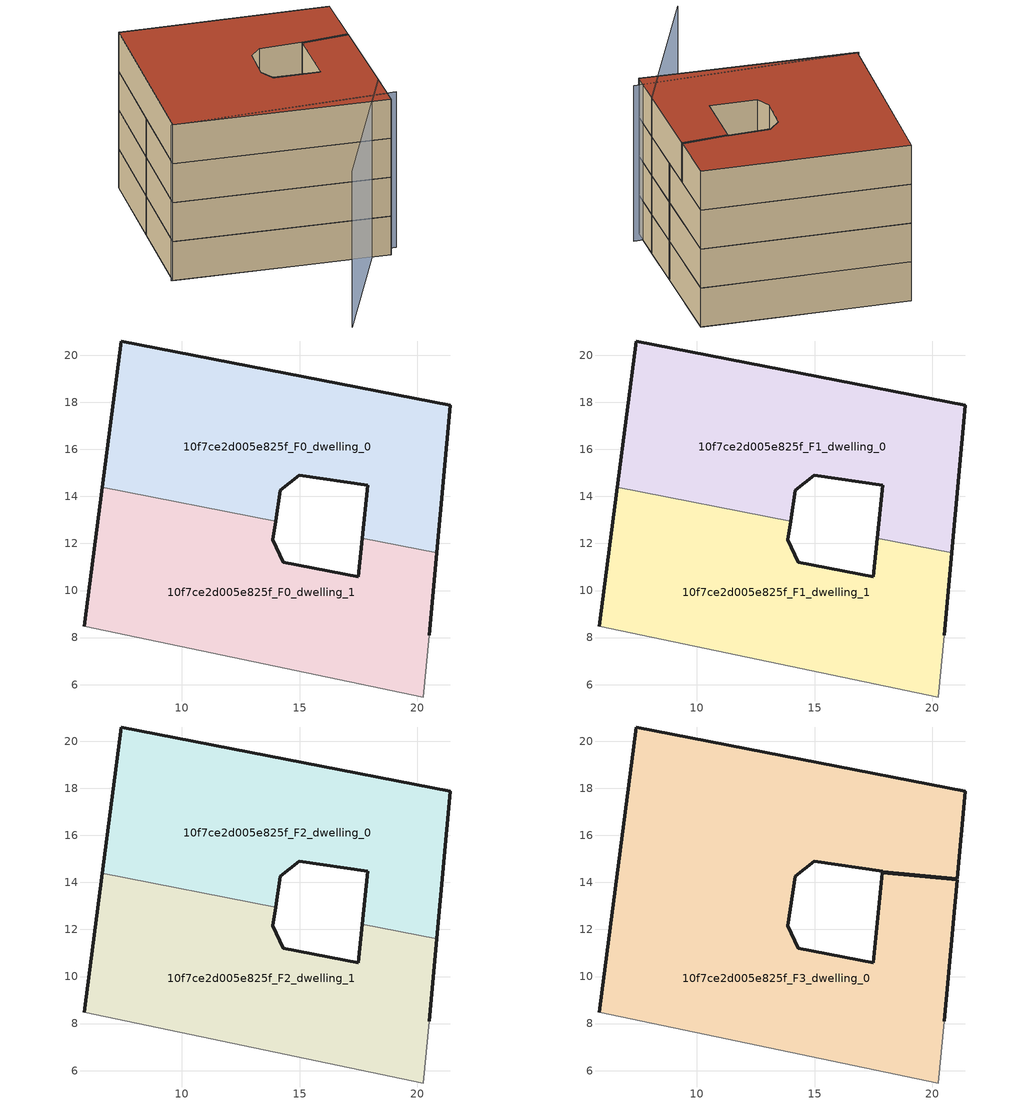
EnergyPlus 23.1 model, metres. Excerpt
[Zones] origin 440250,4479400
10f7ce2d005e825f_F0_dwelling_0
 floor ground (EU_floor_Construction): 20.84,11.61 21.41,17.88 7.43,20.61 6.61,14.39 13.98,12.95 14.19,14.27 15,14.9 17.89,14.49 17.66,12.23 z0
 wall outside (EU_wall_Construction): 17.66,12.23 17.89,14.49 15,14.9 14.19,14.27 13.98,12.95 / 6.61,14.39 7.43,20.61 21.41,17.88 20.84,11.61 z0:3
 wall to 10f7ce2d005e825f_F0_dwelling_1 (EU_wall_Construction): 20.84,11.61 17.66,12.23 / 13.98,12.95 6.61,14.39 z0:3
10f7ce2d005e825f_F0_dwelling_1
 floor ground (EU_floor_Construction): 20.26,5.47 20.51,8.1 20.84,11.61 17.66,12.23 17.49,10.58 14.31,11.19 13.86,12.15 13.98,12.95 6.61,14.39 5.84,8.48 z0
 wall outside (EU_wall_Construction): 13.98,12.95 13.86,12.15 14.31,11.19 17.49,10.58 17.66,12.23 / 20.84,11.61 20.51,8.1 / 5.84,8.48 6.61,14.39 z0:3
 wall adiabatic (EU_wall_Construction): 20.51,8.1 20.26,5.47 5.84,8.48 z0:3
10f7ce2d005e825f_F1_dwelling_0
 floor to 10f7ce2d005e825f_F0_dwelling_0 (EU_floor_Construction): 20.84,11.61 21.41,17.88 7.43,20.61 6.61,14.39 13.98,12.95 14.19,14.27 15,14.9 17.89,14.49 17.66,12.23 z3
 wall outside (EU_wall_Construction): 17.66,12.23 17.89,14.49 15,14.9 14.19,14.27 13.98,12.95 / 6.61,14.39 7.43,20.61 21.41,17.88 20.84,11.61 z3:6
 wall to 10f7ce2d005e825f_F1_dwelling_1 (EU_wall_Construction): 20.84,11.61 17.66,12.23 / 13.98,12.95 6.61,14.39 z3:6
10f7ce2d005e825f_F1_dwelling_1
 floor to 10f7ce2d005e825f_F0_dwelling_1 (EU_floor_Construction): 20.25,5.47 20.51,8.1 20.84,11.61 17.66,12.23 17.49,10.58 14.31,11.19 13.86,12.15 13.98,12.95 6.61,14.39 5.84,8.48 z3
 wall outside (EU_wall_Construction): 13.98,12.95 13.86,12.15 14.31,11.19 17.49,10.58 17.66,12.23 / 20.84,11.61 20.51,8.1 / 5.84,8.48 6.61,14.39 z3:6
 wall adiabatic (EU_wall_Construction): 20.51,8.1 20.26,5.47 5.84,8.48 z3:6
10f7ce2d005e825f_F2_dwelling_0
 floor to 10f7ce2d005e825f_F1_dwelling_0 (EU_floor_Construction): 20.84,11.61 21.41,17.88 7.43,20.61 6.61,14.39 13.98,12.95 14.19,14.27 15,14.9 17.89,14.49 17.66,12.23 z6
 wall outside (EU_wall_Construction): 17.66,12.23 17.89,14.49 15,14.9 14.19,14.27 13.98,12.95 / 6.61,14.39 7.43,20.61 21.41,17.88 20.84,11.61 z6:9
 wall to 10f7ce2d005e825f_F2_dwelling_1 (EU_wall_Construction): 20.84,11.61 17.66,12.23 / 13.98,12.95 6.61,14.39 z6:9
 roof outside (EU_roof_Construction): 21.41,17.88 21.07,14.11 17.88,14.4 17.89,14.49 17.89,14.45 21.07,14.16 z9
10f7ce2d005e825f_F2_dwelling_1
 floor to 10f7ce2d005e825f_F1_dwelling_1 (EU_floor_Construction): 20.25,5.47 20.51,8.1 20.84,11.61 17.66,12.23 17.49,10.58 14.31,11.19 13.86,12.15 13.98,12.95 6.61,14.39 5.84,8.48 z6
 wall outside (EU_wall_Construction): 13.98,12.95 13.86,12.15 14.31,11.19 17.49,10.58 17.66,12.23 / 20.84,11.61 20.51,8.1 / 5.84,8.48 6.61,14.39 z6:9
 wall adiabatic (EU_wall_Construction): 20.51,8.1 20.26,5.47 5.84,8.48 z6:9
10f7ce2d005e825f_F3_dwelling_0
 floor to 10f7ce2d005e825f_F2_dwelling_0 (EU_floor_Construction): 21.07,14.16 21.41,17.88 7.43,20.61 6.61,14.39 13.98,12.95 14.19,14.27 15,14.9 17.89,14.49 17.89,14.45 z9; 20.84,11.61 21.07,14.11 17.88,14.4 17.66,12.23 z9
 floor to 10f7ce2d005e825f_F2_dwelling_1 (EU_floor_Construction): 20.25,5.47 20.51,8.1 20.84,11.61 17.66,12.23 17.49,10.58 14.31,11.19 13.86,12.15 13.98,12.95 6.61,14.39 5.84,8.48 z9
 wall outside (EU_wall_Construction): 5.84,8.48 7.43,20.61 21.41,17.88 21.07,14.16 17.89,14.45 17.89,14.49 15,14.9 14.19,14.27 13.86,12.15 14.31,11.19 17.49,10.58 17.88,14.4 21.07,14.11 20.51,8.1 z9:12
 wall adiabatic (EU_wall_Construction): 20.51,8.1 20.26,5.47 5.84,8.48 z9:12
 roof outside (EU_roof_Construction): 21.41,17.88 21.07,14.16 17.89,14.45 17.89,14.49 15,14.9 14.19,14.27 13.86,12.15 14.31,11.19 17.49,10.58 17.88,14.4 21.07,14.11 20.51,8.1 20.26,5.47 5.84,8.48 7.43,20.61 z12
shading: 14.16,-1.74 20.51,8.1 / 5.74,8.5 20.97,6.2 z0:12
[Building]
EU S2 Campaign: North Axis=0; Terrain=City; Solar Distribution=FullExterior
[Site:Location]
Madrid: Latitude=40.5; Longitude=-3.5; Time Zone=1; Elevation=609
[SizingPeriod:WeatherFileDays]
AnnualSizingPeriod: Begin Month=1; Begin Day of Month=1; End Month=12; End Day of Month=31; Day of Week for Start Day=Monday; Use Weather File Daylight Saving Period=No; Use Weather File Rain and Snow Indicators=No
[MATERIAL]
EU_InternalMass_Material: Roughness=MediumRough; Thickness=0.1; Conductivity=1; Density=1800; Specific Heat=900; Thermal Absorptance=0.9; Solar Absorptance=0.7; Visible Absorptance=0.7
[MATERIAL:NOMASS] Roughness=MediumRough; Thermal Absorptance=0.9; Solar Absorptance=0.7; Visible Absorptance=0.7
Name | Thermal Resistance
EU_wall_NoMass | 0.459673
EU_roof_NoMass | 0.495815
EU_floor_NoMass | 0.788942
[CONSTRUCTION]
EU_wall_Construction: EU_wall_NoMass
EU_roof_Construction: EU_roof_NoMass
EU_floor_Construction: EU_floor_NoMass
EU_InternalMass_Construction: EU_InternalMass_Material
[ZONE] Type=1; Multiplier=1; Ceiling Height=autocalculate; Floor Area=autocalculate; Part of Total Floor Area=Yes
Name | Volume
10f7ce2d005e825f_F0_dwelling_0; 10f7ce2d005e825f_F1_dwelling_0; 10f7ce2d005e825f_F2_dwelling_0 | 246.662
10f7ce2d005e825f_F3_dwelling_0 | 492.844
10f7ce2d005e825f_F0_dwelling_1; 10f7ce2d005e825f_F1_dwelling_1; 10f7ce2d005e825f_F2_dwelling_1 | 246.671
[INTERNALMASS] Construction=EU_InternalMass_Construction
Name | Zone or ZoneList | Surface Area
10f7ce2d005e825f_F0_dwelling_0_EU_InternalMass | 10f7ce2d005e825f_F0_dwelling_0 | 82.2205
10f7ce2d005e825f_F0_dwelling_1_EU_InternalMass | 10f7ce2d005e825f_F0_dwelling_1 | 82.2238
10f7ce2d005e825f_F1_dwelling_0_EU_InternalMass | 10f7ce2d005e825f_F1_dwelling_0 | 82.2205
10f7ce2d005e825f_F1_dwelling_1_EU_InternalMass | 10f7ce2d005e825f_F1_dwelling_1 | 82.2238
10f7ce2d005e825f_F2_dwelling_0_EU_InternalMass | 10f7ce2d005e825f_F2_dwelling_0 | 82.2205
10f7ce2d005e825f_F2_dwelling_1_EU_InternalMass | 10f7ce2d005e825f_F2_dwelling_1 | 82.2238
10f7ce2d005e825f_F3_dwelling_0_EU_InternalMass | 10f7ce2d005e825f_F3_dwelling_0 | 164.285
[OTHEREQUIPMENT] Fuel Type=Electricity; Design Level Calculation Method=Watts/Area; Power per Zone Floor Area=1; Fraction Latent=0; Fraction Radiant=0; Fraction Lost=0; Carbon Dioxide Generation Rate=0; EndUse Subcategory=EU_Step8_InternalGains
Name | Zone or ZoneList or Space or SpaceList | Schedule
EU_Step8_InternalGain_10f7ce2d005e825f_F0_dwelling_0_f000 | 10f7ce2d005e825f_F0_dwelling_0 | EU_Step8_GainSchedule_10f7ce2d005e825f_F0_dwelling_0_f000
EU_Step8_InternalGain_10f7ce2d005e825f_F0_dwelling_1_f000 | 10f7ce2d005e825f_F0_dwelling_1 | EU_Step8_GainSchedule_10f7ce2d005e825f_F0_dwelling_1_f000
EU_Step8_InternalGain_10f7ce2d005e825f_F1_dwelling_0_f000 | 10f7ce2d005e825f_F1_dwelling_0 | EU_Step8_GainSchedule_10f7ce2d005e825f_F1_dwelling_0_f000
EU_Step8_InternalGain_10f7ce2d005e825f_F1_dwelling_1_f000 | 10f7ce2d005e825f_F1_dwelling_1 | EU_Step8_GainSchedule_10f7ce2d005e825f_F1_dwelling_1_f000
EU_Step8_InternalGain_10f7ce2d005e825f_F2_dwelling_0_f000 | 10f7ce2d005e825f_F2_dwelling_0 | EU_Step8_GainSchedule_10f7ce2d005e825f_F2_dwelling_0_f000
EU_Step8_InternalGain_10f7ce2d005e825f_F2_dwelling_1_f000 | 10f7ce2d005e825f_F2_dwelling_1 | EU_Step8_GainSchedule_10f7ce2d005e825f_F2_dwelling_1_f000
EU_Step8_InternalGain_10f7ce2d005e825f_F3_dwelling_0_f000 | 10f7ce2d005e825f_F3_dwelling_0 | EU_Step8_GainSchedule_10f7ce2d005e825f_F3_dwelling_0_f000
[ZONEVENTILATION:DESIGNFLOWRATE] Schedule=EU_AlwaysOn; Design Flow Rate Calculation Method=AirChanges/Hour; Air Changes per Hour=0.719161; Ventilation Type=Natural; Fan Pressure Rise=0; Fan Total Efficiency=1; Constant Term Coefficient=1; Temperature Term Coefficient=0; Velocity Term Coefficient=0; Velocity Squared Term Coefficient=0; Minimum Indoor Temperature=-100; Maximum Indoor Temperature=100; Delta Temperature=-100; Minimum Outdoor Temperature=-100; Maximum Outdoor Temperature=100; Maximum Wind Speed=40
Name | Zone or ZoneList or Space or SpaceList
EU_ConstantAir_10f7ce2d005e825f_F0_dwelling_0 | 10f7ce2d005e825f_F0_dwelling_0
EU_ConstantAir_10f7ce2d005e825f_F0_dwelling_1 | 10f7ce2d005e825f_F0_dwelling_1
EU_ConstantAir_10f7ce2d005e825f_F1_dwelling_0 | 10f7ce2d005e825f_F1_dwelling_0
EU_ConstantAir_10f7ce2d005e825f_F1_dwelling_1 | 10f7ce2d005e825f_F1_dwelling_1
EU_ConstantAir_10f7ce2d005e825f_F2_dwelling_0 | 10f7ce2d005e825f_F2_dwelling_0
EU_ConstantAir_10f7ce2d005e825f_F2_dwelling_1 | 10f7ce2d005e825f_F2_dwelling_1
EU_ConstantAir_10f7ce2d005e825f_F3_dwelling_0 | 10f7ce2d005e825f_F3_dwelling_0
[HVACTEMPLATE:THERMOSTAT] Constant Heating Setpoint=20; Constant Cooling Setpoint=50
EU_HeatOnly_10f7ce2d005e825f_F0_dwelling_0; EU_HeatOnly_10f7ce2d005e825f_F0_dwelling_1; EU_HeatOnly_10f7ce2d005e825f_F1_dwelling_0; EU_HeatOnly_10f7ce2d005e825f_F1_dwelling_1; EU_HeatOnly_10f7ce2d005e825f_F2_dwelling_0; EU_HeatOnly_10f7ce2d005e825f_F2_dwelling_1; EU_HeatOnly_10f7ce2d005e825f_F3_dwelling_0
[HVACTEMPLATE:ZONE:IDEALLOADSAIRSYSTEM] System Availability Schedule=EU_AlwaysOn; Maximum Heating Supply Air Temperature=50; Minimum Cooling Supply Air Temperature=13; Maximum Heating Supply Air Humidity Ratio=0.0156; Minimum Cooling Supply Air Humidity Ratio=0.0077; Heating Limit=NoLimit; Cooling Limit=NoLimit; Heating Availability Schedule=EU_AlwaysOn; Cooling Availability Schedule=EU_CoolingOff; Dehumidification Control Type=ConstantSensibleHeatRatio; Cooling Sensible Heat Ratio=0.7; Dehumidification Setpoint=60; Humidification Control Type=None; Humidification Setpoint=30; Outdoor Air Method=None; Outdoor Air Flow Rate per Person=0.00944; Outdoor Air Flow Rate per Zone Floor Area=0; Outdoor Air Flow Rate per Zone=0; Demand Controlled Ventilation Type=None; Outdoor Air Economizer Type=NoEconomizer; Heat Recovery Type=None; Sensible Heat Recovery Effectiveness=0.7; Latent Heat Recovery Effectiveness=0.65
Name | Template Thermostat
10f7ce2d005e825f_F0_dwelling_0 | EU_HeatOnly_10f7ce2d005e825f_F0_dwelling_0
10f7ce2d005e825f_F0_dwelling_1 | EU_HeatOnly_10f7ce2d005e825f_F0_dwelling_1
10f7ce2d005e825f_F1_dwelling_0 | EU_HeatOnly_10f7ce2d005e825f_F1_dwelling_0
10f7ce2d005e825f_F1_dwelling_1 | EU_HeatOnly_10f7ce2d005e825f_F1_dwelling_1
10f7ce2d005e825f_F2_dwelling_0 | EU_HeatOnly_10f7ce2d005e825f_F2_dwelling_0
10f7ce2d005e825f_F2_dwelling_1 | EU_HeatOnly_10f7ce2d005e825f_F2_dwelling_1
10f7ce2d005e825f_F3_dwelling_0 | EU_HeatOnly_10f7ce2d005e825f_F3_dwelling_0
[SIZING:ZONE] Zone Cooling Design Supply Air Temperature Input Method=SupplyAirTemperature; Zone Cooling Design Supply Air Temperature=13; Zone Heating Design Supply Air Temperature Input Method=SupplyAirTemperature; Zone Heating Design Supply Air Temperature=50; Zone Cooling Design Supply Air Humidity Ratio=0.008; Zone Heating Design Supply Air Humidity Ratio=0.008; Cooling Design Air Flow Method=DesignDay; Cooling Design Air Flow Rate=0; Cooling Minimum Air Flow per Zone Floor Area=0.000762; Cooling Minimum Air Flow=0; Cooling Minimum Air Flow Fraction=0.2; Heating Design Air Flow Method=DesignDay; Heating Design Air Flow Rate=0; Heating Maximum Air Flow per Zone Floor Area=0.002032; Heating Maximum Air Flow=0.141576; Heating Maximum Air Flow Fraction=0.3; Account for Dedicated Outdoor Air System=No; Dedicated Outdoor Air System Control Strategy=NeutralSupplyAir; Dedicated Outdoor Air Low Setpoint Temperature for Design=autosize; Dedicated Outdoor Air High Setpoint Temperature for Design=autosize; Zone Load Sizing Method=Sensible Load Only No Latent Load; Zone Latent Cooling Design Supply Air Humidity Ratio Input Method=HumidityRatioDifference; Zone Cooling Design Supply Air Humidity Ratio Difference=0.005; Zone Latent Heating Design Supply Air Humidity Ratio Input Method=HumidityRatioDifference; Zone Humidification Design Supply Air Humidity Ratio Difference=0.005
10f7ce2d005e825f_F0_dwelling_0; 10f7ce2d005e825f_F0_dwelling_1; 10f7ce2d005e825f_F1_dwelling_0; 10f7ce2d005e825f_F1_dwelling_1; 10f7ce2d005e825f_F2_dwelling_0; 10f7ce2d005e825f_F2_dwelling_1; 10f7ce2d005e825f_F3_dwelling_0
[SCHEDULE:CONSTANT]
Name | Hourly Value
EU_AlwaysOn | 1
EU_CoolingOff | 0
[SCHEDULE:FILE] Column Number=1; Rows to Skip at Top=0; Number of Hours of Data=8760; Column Separator=Comma; Interpolate to Timestep=No; Minutes per Item=60; Adjust Schedule for Daylight Savings=Yes
Name | File
EU_Step8_GainSchedule_10f7ce2d005e825f_F0_dwelling_0_f000 | ../../schedules/10f7ce2d005e825f/10f7ce2d005e825f_F0_dwelling_0_f000_gain.csv
EU_Step8_GainSchedule_10f7ce2d005e825f_F0_dwelling_1_f000 | ../../schedules/10f7ce2d005e825f/10f7ce2d005e825f_F0_dwelling_1_f000_gain.csv
EU_Step8_GainSchedule_10f7ce2d005e825f_F1_dwelling_0_f000 | ../../schedules/10f7ce2d005e825f/10f7ce2d005e825f_F1_dwelling_0_f000_gain.csv
EU_Step8_GainSchedule_10f7ce2d005e825f_F1_dwelling_1_f000 | ../../schedules/10f7ce2d005e825f/10f7ce2d005e825f_F1_dwelling_1_f000_gain.csv
EU_Step8_GainSchedule_10f7ce2d005e825f_F2_dwelling_0_f000 | ../../schedules/10f7ce2d005e825f/10f7ce2d005e825f_F2_dwelling_0_f000_gain.csv
EU_Step8_GainSchedule_10f7ce2d005e825f_F2_dwelling_1_f000 | ../../schedules/10f7ce2d005e825f/10f7ce2d005e825f_F2_dwelling_1_f000_gain.csv
EU_Step8_GainSchedule_10f7ce2d005e825f_F3_dwelling_0_f000 | ../../schedules/10f7ce2d005e825f/10f7ce2d005e825f_F3_dwelling_0_f000_gain.csv
